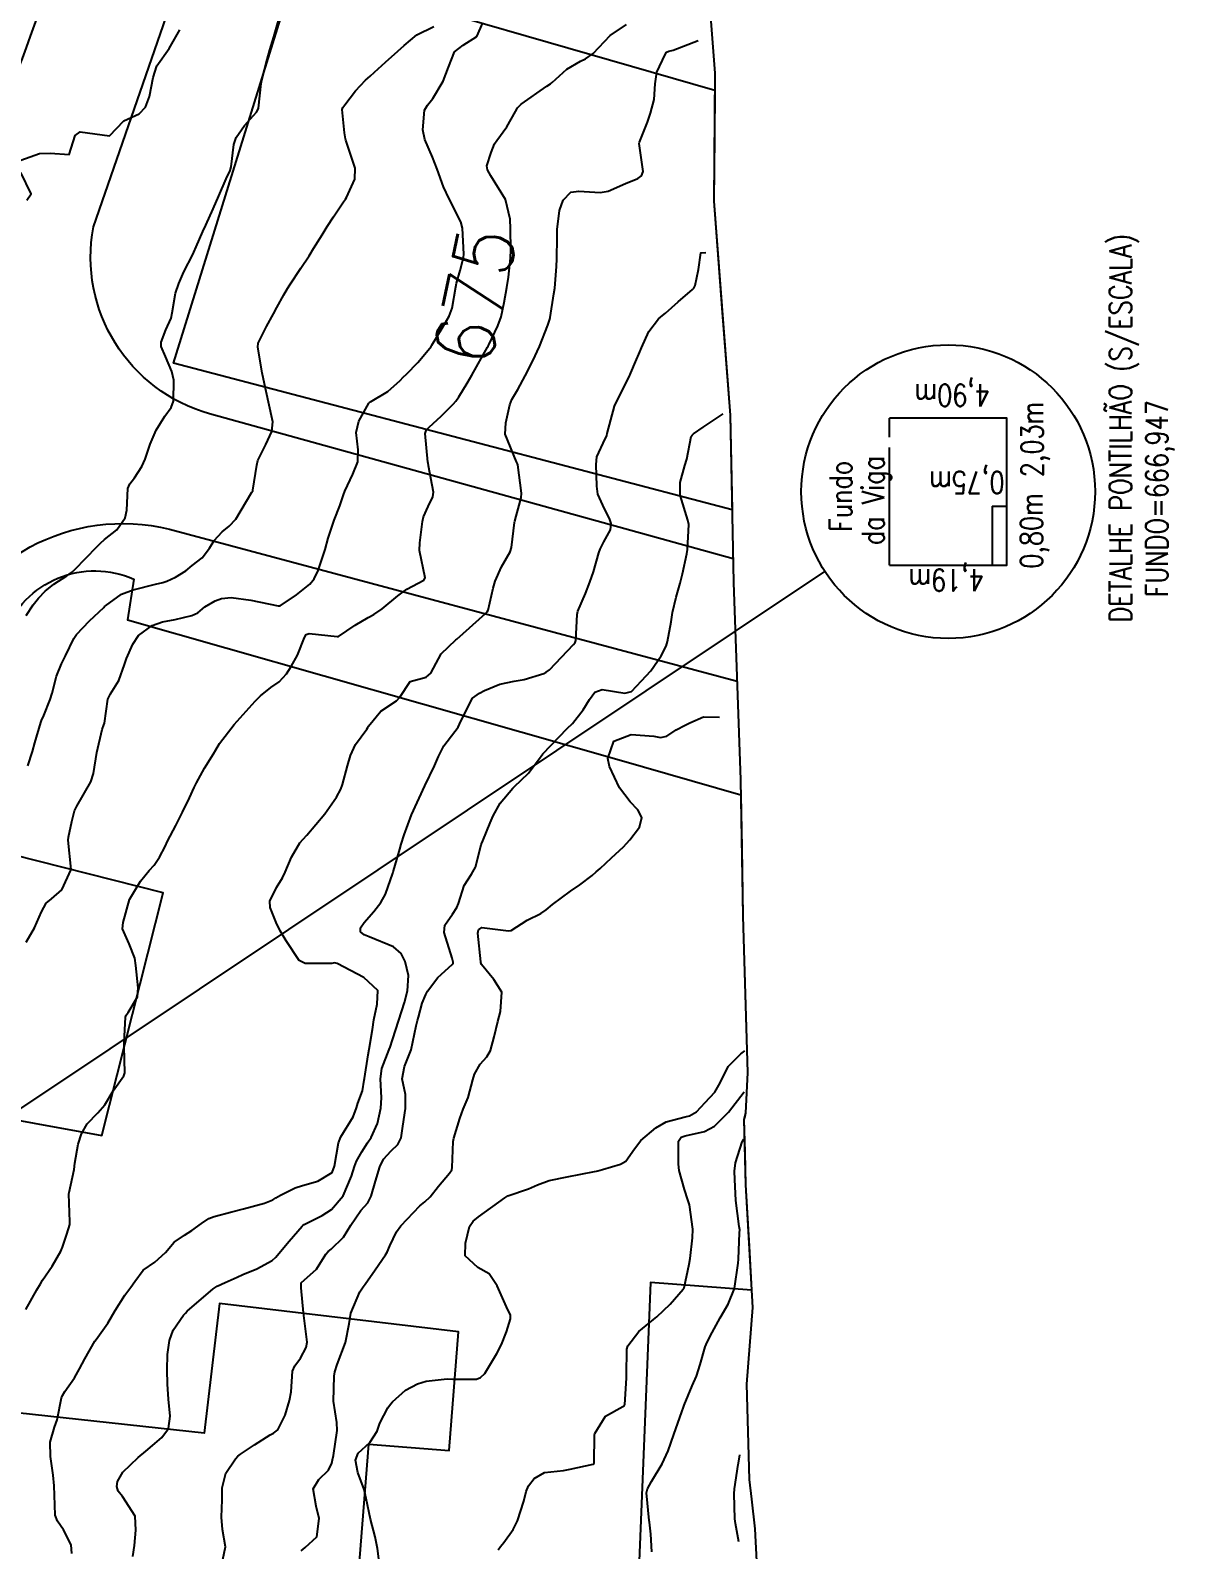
# Model space of a CAD drawing. Header units: metres. Extents: x 292545 to 299085, y 7450245 to 7463078.
# Drawn here: x 296278.8 to 296356.7, y 7456586 to 7456689.5 of the extents above; entities that cross this region are included whole.
import ezdxf
from ezdxf.enums import TextEntityAlignment as Align

# ---------------------------------------------------------------- set-up
doc = ezdxf.new("R2010")
doc.units = ezdxf.units.M
doc.linetypes.add('CONTINUO', pattern=[0])
doc.linetypes.add('TRACEJADO', pattern=[8.7, 8, -0.7])
for name, color, linetype in [('Area', 45, 'Continuous'), ('Cotas', 45, 'Continuous'), ('Curvas de Nivel 1m', 11, 'Continuous'), ('Curvas de Nivel 5m', 15, 'Continuous'), ('Edificações', 30, 'Continuous'), ('TEXTO', 45, 'Continuous'), ('Vias Primárias', 230, 'Continuous')]:
    doc.layers.add(name, color=color, linetype=linetype)
doc.styles.add('ROMANS', font='romans', dxfattribs={"height": 0.2})
doc.styles.add('Style-STANDARD', font='STANDARD.shx')

msp = doc.modelspace()

# ---------------------------------------------------------------- linework, layer by layer
at = {"layer": 'Area'}
msp.add_polyline3d([(296325.11, 7456690.38, 675.18), (296325.41, 7456686.55, 679.76), (296325.33, 7456677.83, 680.27), (296326.44, 7456663.25, 681.54), (296326.68, 7456651.84, 677.99), (296327.16, 7456638.41, 682.6), (296327.32, 7456629.13, 685.58), (296327.63, 7456618.48, 687.18), (296327.49, 7456615.69, 687.24), (296327.38, 7456615.27, 679.74), (296327.5, 7456610.81, 681.17), (296327.96, 7456602.47, 681.86), (296327.55, 7456597.24, 681.93), (296327.74, 7456590.75, 682.49), (296327.89, 7456589.4, 682.61), (296328.13, 7456587.39, 682.69), (296328.62, 7456577.69, 682.94)], dxfattribs=at)
at = {"layer": 'Curvas de Nivel 1m', "flags": 128}
for points, elevation in [([(296278.52, 7456649.61), (296279, 7456650.33), (296279.35, 7456650.78), (296279.81, 7456651.26), (296280.39, 7456651.74), (296281.29, 7456652.31), (296281.61, 7456652.52), (296281.83, 7456652.73), (296283.33, 7456654.28), (296283.58, 7456654.54), (296283.85, 7456654.77), (296284.69, 7456655.43), (296285.26, 7456656.26), (296285.36, 7456656.77), (296285.43, 7456658.25), (296285.57, 7456658.58), (296285.9, 7456658.99), (296286.4, 7456659.75), (296286.62, 7456660.24), (296286.97, 7456661.27), (296287.36, 7456662.23), (296287.95, 7456663.18), (296288.4, 7456663.78), (296288.55, 7456664.21), (296288.57, 7456665.63), (296288.44, 7456666.22), (296288, 7456667.25), (296287.71, 7456667.93), (296287.71, 7456668.22), (296288.02, 7456669.05), (296288.38, 7456669.86), (296288.46, 7456670.22), (296288.69, 7456671.57), (296288.9, 7456672.21), (296289.26, 7456673.02), (296289.86, 7456674.2), (296289.93, 7456674.35), (296290.09, 7456674.71), (296290.55, 7456675.75), (296290.75, 7456676.19), (296291.25, 7456677.31), (296291.63, 7456678.18), (296292.14, 7456679.34), (296292.4, 7456679.92), (296292.47, 7456680.17), (296292.66, 7456681.68), (296292.82, 7456682.16), (296293.38, 7456682.97), (296294.2, 7456683.9), (296294.3, 7456684.05), (296294.33, 7456684.15), (296294.52, 7456685.85), (296294.58, 7456686.15), (296294.92, 7456687.47), (296295.11, 7456688.14), (296295.39, 7456689.01), (296295.7, 7456690.14)], 672), ([(296278.52, 7456627.34), (296279.09, 7456628.33), (296279.55, 7456629.42), (296279.87, 7456630), (296280.25, 7456630.31), (296280.95, 7456630.92), (296281.58, 7456632.3), (296281.38, 7456634.3), (296281.4, 7456634.51), (296281.63, 7456635.57), (296281.8, 7456636.3), (296281.96, 7456636.62), (296282.92, 7456638.28), (296283.1, 7456638.84), (296283.32, 7456640.28), (296283.7, 7456641.84), (296283.81, 7456642.16), (296283.85, 7456642.27), (296284.08, 7456643.91), (296284.25, 7456644.26), (296284.82, 7456645.18), (296285.21, 7456646.26), (296285.35, 7456646.67), (296285.77, 7456647.65), (296286.17, 7456648.24), (296287.09, 7456648.92), (296287.79, 7456649.17), (296288.66, 7456649.34), (296289.79, 7456649.6), (296290.21, 7456649.78), (296290.69, 7456650.19), (296291.39, 7456650.61), (296291.81, 7456650.75), (296292.47, 7456650.83), (296293.81, 7456650.65), (296295.68, 7456650.25), (296295.8, 7456650.27), (296296.93, 7456651), (296297.82, 7456651.73), (296298.12, 7456652.11), (296298.39, 7456652.67), (296298.87, 7456654.09), (296299.07, 7456654.88), (296299.49, 7456656.09), (296299.88, 7456657.07), (296300.13, 7456657.83), (296300.22, 7456658.08), (296300.75, 7456659.22), (296301.09, 7456660.07), (296301.11, 7456660.88), (296300.99, 7456662.07), (296301.17, 7456662.85), (296301.84, 7456664.06), (296301.9, 7456664.12), (296301.96, 7456664.15), (296303.15, 7456664.87), (296303.99, 7456665.62), (296304.19, 7456665.83), (296304.4, 7456666.03), (296305.19, 7456666.83), (296306.01, 7456667.81), (296306.09, 7456667.93), (296306.14, 7456668.01), (296306.85, 7456669.18), (296307.32, 7456670), (296307.51, 7456670.53), (296307.77, 7456671.99), (296307.82, 7456672.24), (296308.07, 7456673.11), (296308.29, 7456673.99), (296308.31, 7456674.21), (296308.23, 7456675.98), (296308.11, 7456676.42), (296307.31, 7456677.99), (296306.94, 7456678.8), (296306.49, 7456680), (296306.17, 7456680.83), (296305.67, 7456682.02), (296305.53, 7456682.68), (296305.63, 7456684.02), (296305.85, 7456684.37), (296306.21, 7456684.83), (296306.91, 7456686), (296307.28, 7456686.95), (296307.68, 7456687.99), (296308.26, 7456688.45), (296309.2, 7456689.04), (296309.61, 7456689.97)], 674), ([(296278.16, 7456680.62), (296279.42, 7456681.08), (296280.16, 7456681.09), (296281.45, 7456681.01), (296281.85, 7456682.3), (296282.19, 7456682.56), (296284.18, 7456682.27), (296285.17, 7456683.29), (296286.2, 7456683.78), (296286.64, 7456684.24), (296286.92, 7456684.95), (296287.16, 7456686.24), (296287.41, 7456687.05), (296288.25, 7456688.22), (296288.98, 7456689.5)], 671), ([(296278.63, 7456639.36), (296278.94, 7456640.33), (296279.1, 7456640.92), (296279.51, 7456642.32), (296279.56, 7456642.46), (296279.71, 7456642.8), (296280.15, 7456643.89), (296280.28, 7456644.31), (296280.58, 7456645.47), (296280.92, 7456646.31), (296281.2, 7456646.86), (296281.77, 7456648.03), (296281.95, 7456648.3), (296282.84, 7456649.23), (296283.8, 7456650.14), (296283.86, 7456650.21), (296283.92, 7456650.27), (296285.01, 7456651.05), (296285.81, 7456651.34), (296287.33, 7456651.74), (296287.82, 7456651.86), (296288.09, 7456651.95), (296288.68, 7456652.21), (296289.38, 7456652.65), (296289.83, 7456653), (296290.49, 7456653.54), (296291, 7456654.19), (296291.32, 7456654.72), (296291.86, 7456655.3), (296292.34, 7456655.69), (296292.79, 7456656.17), (296293.89, 7456658), (296293.94, 7456658.1), (296293.95, 7456658.15), (296294.21, 7456659.85), (296294.28, 7456660.15), (296294.83, 7456661.24), (296295.25, 7456662.14), (296295.3, 7456662.79), (296295.01, 7456664.14), (296294.75, 7456665.38), (296294.59, 7456666.14), (296294.28, 7456667.88), (296294.31, 7456668.15), (296294.89, 7456669.28), (296295.36, 7456670.14), (296295.59, 7456670.58), (296296.05, 7456671.44), (296296.31, 7456671.88), (296296.47, 7456672.12), (296297.22, 7456673.26), (296297.78, 7456674.1), (296298.09, 7456674.6), (296298.66, 7456675.53), (296299.01, 7456676.09), (296299.45, 7456676.75), (296300.13, 7456677.77), (296300.25, 7456677.96), (296300.33, 7456678.08), (296300.9, 7456679.32), (296300.91, 7456680.07), (296300.28, 7456681.98), (296300.26, 7456682.08), (296300.19, 7456682.47), (296300.04, 7456684.08), (296300.08, 7456684.21), (296300.21, 7456684.39), (296300.95, 7456685.34), (296301.63, 7456686.07), (296301.94, 7456686.35), (296302.23, 7456686.62), (296302.99, 7456687.3), (296303.83, 7456688.04), (296304.26, 7456688.44), (296305.12, 7456689.16), (296306.27, 7456689.72)], 673), ([(296281.62, 7456585.7), (296281.59, 7456586.29), (296281.05, 7456587.32), (296280.65, 7456587.9), (296280.49, 7456588.31), (296280.44, 7456589.67), (296280.43, 7456590.31), (296280.36, 7456591.04), (296280.17, 7456592.31), (296280.15, 7456593.28), (296280.44, 7456594.31), (296280.62, 7456594.82), (296280.92, 7456596.3), (296280.99, 7456596.47), (296281.16, 7456596.74), (296281.8, 7456597.67), (296282.15, 7456598.29), (296282.51, 7456598.97), (296283.2, 7456600.16), (296283.28, 7456600.28), (296284.08, 7456601.4), (296284.58, 7456602.26), (296285.24, 7456603.3), (296285.65, 7456603.85), (296285.91, 7456604.24), (296286.49, 7456605.01), (296287.27, 7456605.55), (296288.01, 7456606.22), (296288.59, 7456606.91), (296289.29, 7456607.4), (296289.79, 7456607.7), (296290.45, 7456608.19), (296290.96, 7456608.53), (296291.31, 7456608.67), (296292.51, 7456608.97), (296293.31, 7456609.19), (296294.75, 7456609.57), (296295.32, 7456609.8), (296295.52, 7456609.93), (296295.84, 7456610.12), (296296.83, 7456610.61), (296297.33, 7456610.77), (296298.37, 7456611.07), (296299.34, 7456611.67), (296299.51, 7456612.09), (296299.78, 7456613.67), (296299.94, 7456614.08), (296300.78, 7456615.46), (296301.01, 7456616.07), (296301.09, 7456616.38), (296301.41, 7456617.22), (296301.54, 7456617.94), (296301.55, 7456618.06), (296301.81, 7456619.68), (296301.88, 7456620.06), (296302.1, 7456621.41), (296302.18, 7456622.05), (296302.41, 7456623.12), (296302.47, 7456624.05), (296301.5, 7456624.95), (296299.69, 7456625.9), (296299.51, 7456625.94), (296299.32, 7456625.89), (296297.51, 7456625.89), (296297.1, 7456626.11), (296296.21, 7456627.44), (296295.8, 7456628.13), (296295.54, 7456628.68), (296295.14, 7456629.72), (296295.1, 7456630.14), (296295.57, 7456631.07), (296295.98, 7456631.73), (296296.15, 7456632.12), (296296.58, 7456633.14), (296297.16, 7456634.11), (296297.37, 7456634.36), (296297.62, 7456634.64), (296298.84, 7456636.09), (296299.64, 7456637.22), (296299.95, 7456637.78), (296300.06, 7456638.08), (296300.39, 7456639.36), (296300.6, 7456640.07), (296300.94, 7456640.82), (296301.7, 7456641.87), (296301.78, 7456641.98), (296301.83, 7456642.06), (296302.67, 7456643.09), (296303.72, 7456643.79), (296303.95, 7456644.04), (296304.66, 7456645.11), (296305.74, 7456645.41), (296306.07, 7456645.68), (296306.24, 7456646.01), (296306.76, 7456647), (296307.77, 7456647.94), (296307.84, 7456647.99), (296309.79, 7456649.73), (296309.9, 7456649.85), (296309.96, 7456649.96), (296310.31, 7456651.46), (296310.45, 7456651.95), (296310.87, 7456652.91), (296311.46, 7456653.94), (296311.56, 7456654.23), (296311.77, 7456655.94), (296311.78, 7456656.03), (296311.88, 7456656.36), (296312.22, 7456657.61), (296312.24, 7456657.94), (296311.99, 7456659.86), (296311.97, 7456659.94), (296311.91, 7456660.06), (296311.12, 7456661.95), (296311.18, 7456662.72), (296311.45, 7456663.95), (296311.59, 7456664.32), (296311.98, 7456665), (296312.49, 7456665.93), (296313.02, 7456666.94), (296313.47, 7456667.92), (296314.03, 7456669.38), (296314.16, 7456669.78), (296314.19, 7456669.91), (296314.45, 7456671.51), (296314.5, 7456671.91), (296314.62, 7456673.37), (296314.64, 7456673.9), (296314.66, 7456675.34), (296314.67, 7456675.9), (296314.82, 7456677.2), (296315.08, 7456677.9), (296315.61, 7456678.43), (296316.14, 7456678.5), (296317.6, 7456678.42), (296318.14, 7456678.51), (296319.31, 7456679.02), (296320.15, 7456679.37), (296320.42, 7456679.56), (296320.52, 7456679.84), (296320.26, 7456681.75), (296320.27, 7456681.84), (296320.82, 7456683.21), (296321.03, 7456683.83), (296321.28, 7456684.76), (296321.34, 7456685.83), (296321.45, 7456686.61), (296322.01, 7456687.82), (296322.11, 7456687.97), (296322.26, 7456688.04), (296322.56, 7456688.12), (296324.26, 7456688.76)], 676), ([(296278.57, 7456677.89), (296278.85, 7456678.33), (296278.15, 7456679.79)], 671), ([(296285.78, 7456585.5), (296285.9, 7456586.24), (296285.99, 7456587.3), (296285.94, 7456588.24), (296285.08, 7456589.58), (296284.79, 7456589.96), (296284.69, 7456590.26), (296284.73, 7456590.61), (296285.1, 7456591.24), (296285.61, 7456591.74), (296286.15, 7456592.24), (296286.67, 7456592.68), (296287.12, 7456593.06), (296287.75, 7456593.6), (296288.21, 7456594.22), (296288.31, 7456595.05), (296288.2, 7456596.22), (296288.15, 7456597.23), (296288.12, 7456598.22), (296288.14, 7456599.27), (296288.28, 7456600.22), (296288.52, 7456600.91), (296289.23, 7456601.93), (296289.36, 7456602.08), (296289.48, 7456602.21), (296291.25, 7456603.73), (296291.52, 7456603.91), (296292.06, 7456604.17), (296292.88, 7456604.54), (296293.26, 7456604.7), (296294.22, 7456605.1), (296295.27, 7456605.66), (296295.51, 7456605.89), (296295.72, 7456606.13), (296296.43, 7456606.98), (296297.3, 7456608), (296297.36, 7456608.05), (296297.44, 7456608.11), (296298.67, 7456608.73), (296299.31, 7456609.13), (296300.1, 7456610.08), (296300.67, 7456611.41), (296300.87, 7456612.07), (296301, 7456612.42), (296301.36, 7456613.06), (296301.75, 7456613.67), (296302, 7456614.05), (296302.44, 7456614.99), (296302.67, 7456616.05), (296302.7, 7456616.75), (296302.63, 7456618.05), (296302.73, 7456618.75), (296303.24, 7456620.04), (296303.3, 7456620.19), (296303.45, 7456620.69), (296303.89, 7456622.03), (296304.28, 7456623.23), (296304.48, 7456624.03), (296304.55, 7456625.07), (296304.31, 7456626.03), (296304.05, 7456626.57), (296303.52, 7456627.04), (296301.87, 7456627.72), (296301.53, 7456627.86), (296301.28, 7456628.06), (296301.27, 7456628.33), (296301.54, 7456628.69), (296302.18, 7456629.43), (296302.67, 7456630.05), (296302.99, 7456630.62), (296303.48, 7456632.04), (296303.5, 7456632.13), (296303.59, 7456632.43), (296303.95, 7456633.69), (296304.05, 7456634.03), (296304.25, 7456634.67), (296304.76, 7456636.02), (296305.65, 7456638.01), (296306.31, 7456639.36), (296306.6, 7456640), (296306.96, 7456640.73), (296307.7, 7456641.7), (296307.93, 7456641.99), (296308.12, 7456642.4), (296308.9, 7456643.97), (296309.38, 7456644.31), (296309.73, 7456644.49), (296310.76, 7456644.93), (296311.74, 7456645.13), (296312.43, 7456645.24), (296313.75, 7456645.66), (296313.93, 7456645.74), (296314.15, 7456645.91), (296315.77, 7456647.62), (296315.9, 7456647.76), (296315.95, 7456647.89), (296316.02, 7456649.66), (296316.07, 7456649.89), (296316.59, 7456651.1), (296316.9, 7456651.88), (296317.14, 7456652.57), (296317.51, 7456653.87), (296317.59, 7456654.13), (296317.85, 7456654.61), (296318.3, 7456655.43), (296318.35, 7456655.86), (296318.23, 7456656.22), (296317.88, 7456656.87), (296317.44, 7456657.87), (296317.36, 7456658.42), (296317.33, 7456659.88), (296317.38, 7456660.41), (296317.94, 7456661.64), (296318.02, 7456661.79), (296318.05, 7456661.87), (296318.08, 7456662), (296318.58, 7456663.86), (296319.14, 7456665.02), (296319.58, 7456665.85), (296319.69, 7456666.14), (296320, 7456666.89), (296320.29, 7456667.56), (296320.41, 7456667.84), (296320.9, 7456668.95), (296321.57, 7456669.82), (296321.83, 7456670.03), (296322.04, 7456670.2), (296322.9, 7456670.96), (296323.88, 7456671.8), (296323.97, 7456671.89), (296324.07, 7456672.08), (296324.28, 7456673.18), (296324.46, 7456674.31), (296324.78, 7456674.33)], 677), ([(296291.91, 7456585.29), (296292.08, 7456586.17), (296291.89, 7456587.34), (296291.82, 7456588.17), (296291.87, 7456589.37), (296291.86, 7456590.17), (296292.1, 7456591.17), (296292.77, 7456592.16), (296292.93, 7456592.34), (296293.12, 7456592.48), (296294.07, 7456593.1), (296295.13, 7456593.79), (296295.35, 7456593.91), (296295.65, 7456594.12), (296296.14, 7456595.12), (296296.44, 7456596.12), (296296.56, 7456596.72), (296296.66, 7456598.12), (296296.8, 7456598.5), (296297.19, 7456599.01), (296297.58, 7456599.73), (296297.64, 7456600.11), (296297.42, 7456601.91), (296297.4, 7456602.11), (296297.25, 7456603.81), (296297.23, 7456604.11), (296297.24, 7456604.13), (296297.25, 7456604.15), (296298.29, 7456605.07), (296298.93, 7456606.09), (296299.08, 7456606.28), (296299.28, 7456606.44), (296300.12, 7456607.25), (296300.62, 7456608.07), (296301.31, 7456609.06), (296301.77, 7456609.6), (296302, 7456610.05), (296302.31, 7456611.07), (296302.59, 7456612.05), (296302.84, 7456612.56), (296303.36, 7456613.14), (296303.83, 7456613.57), (296304.05, 7456614.03), (296304.17, 7456614.82), (296304.35, 7456616.03), (296304.34, 7456616.97), (296304.12, 7456618.03), (296304.28, 7456618.88), (296304.73, 7456620.02), (296305.08, 7456621.64), (296305.17, 7456622.01), (296305.23, 7456622.25), (296305.48, 7456623.19), (296305.72, 7456623.78), (296305.85, 7456624.01), (296306.55, 7456624.95), (296307.51, 7456625.83), (296307.58, 7456625.92), (296307.59, 7456625.99), (296307.52, 7456626.25), (296306.98, 7456628), (296307.03, 7456628.5), (296307.55, 7456629.25), (296307.84, 7456629.71), (296307.94, 7456629.99), (296308.34, 7456631.21), (296308.83, 7456631.98), (296309.1, 7456632.46), (296309.5, 7456633.97), (296309.52, 7456634.05), (296309.61, 7456634.26), (296310.1, 7456635.48), (296310.3, 7456635.95), (296310.78, 7456636.81), (296311.65, 7456637.85), (296311.7, 7456637.89), (296311.75, 7456637.94), (296312.72, 7456638.87), (296313.5, 7456639.92), (296313.58, 7456640.03), (296313.69, 7456640.17), (296315.36, 7456641.9), (296315.71, 7456642.25), (296316.43, 7456643.17), (296316.88, 7456643.88), (296317.23, 7456644.38), (296317.73, 7456644.55), (296319.27, 7456644.31), (296319.73, 7456644.42), (296320.42, 7456645.16), (296321.04, 7456645.83), (296321.76, 7456646.86), (296322.08, 7456647.51), (296322.17, 7456647.82), (296322.42, 7456649.18), (296322.53, 7456649.81), (296322.76, 7456650.86), (296323.04, 7456651.81), (296323.2, 7456652.43), (296323.5, 7456653.8), (296323.55, 7456654.1), (296323.63, 7456655.8), (296323.57, 7456656.1), (296323.05, 7456657.81), (296323.05, 7456658.66), (296323.37, 7456659.81), (296323.49, 7456660.24), (296323.8, 7456661.8), (296323.85, 7456661.89), (296323.94, 7456661.97), (296324.6, 7456662.44), (296325.96, 7456663.35)], 678), ([(296297.25, 7456585.89), (296297.52, 7456586.11), (296298.31, 7456586.83), (296298.46, 7456588.1), (296298.25, 7456588.92), (296298.06, 7456590.1), (296298.44, 7456590.75), (296299.1, 7456591.38), (296299.33, 7456591.86), (296299.38, 7456592.09), (296299.43, 7456592.39), (296299.7, 7456594.08), (296299.67, 7456594.62), (296299.43, 7456596.09), (296299.48, 7456597.79), (296299.53, 7456598.08), (296299.7, 7456598.59), (296300.26, 7456600.07), (296300.5, 7456601.35), (296300.62, 7456602.07), (296301.24, 7456603.52), (296301.45, 7456603.86), (296301.59, 7456604.06), (296302.28, 7456605.03), (296302.98, 7456606.04), (296303.09, 7456606.23), (296303.28, 7456606.66), (296303.73, 7456607.61), (296304.02, 7456608.03), (296305.32, 7456609.39), (296305.65, 7456609.67), (296306.02, 7456610), (296306.6, 7456610.73), (296307.34, 7456611.61), (296307.49, 7456611.84), (296307.52, 7456611.99), (296307.59, 7456613.77), (296307.63, 7456613.99), (296308.04, 7456615.33), (296308.28, 7456615.98), (296308.61, 7456616.77), (296308.93, 7456617.97), (296309.03, 7456618.36), (296309.43, 7456619.05), (296309.87, 7456619.53), (296310.12, 7456619.96), (296310.38, 7456620.89), (296310.62, 7456621.95), (296310.8, 7456622.63), (296310.91, 7456623.95), (296310.35, 7456624.8), (296309.51, 7456625.83), (296309.47, 7456625.97), (296309.47, 7456626.02), (296309.27, 7456627.97), (296309.32, 7456628.19), (296309.54, 7456628.34), (296311.35, 7456628.13), (296311.54, 7456628.14), (296312.62, 7456628.85), (296313.55, 7456629.3), (296313.93, 7456629.55), (296314.36, 7456629.91), (296315.57, 7456630.83), (296316.21, 7456631.25), (296317.05, 7456631.88), (296317.33, 7456632.13), (296317.59, 7456632.37), (296318.36, 7456633.1), (296319.19, 7456633.85), (296319.4, 7456634.06), (296319.61, 7456634.31), (296320.27, 7456635.19), (296320.43, 7456635.84), (296320.15, 7456636.36), (296319.64, 7456636.9), (296318.92, 7456637.86), (296318.23, 7456639.31), (296318.12, 7456639.87), (296318.52, 7456641.04), (296319.7, 7456641.5), (296321.25, 7456641.38), (296321.7, 7456641.3), (296322.14, 7456641.38), (296322.78, 7456641.81), (296323.39, 7456642.12), (296323.71, 7456642.28), (296324.64, 7456642.71), (296325.71, 7456642.68)], 679), ([(296310.65, 7456585.95), (296310.81, 7456586.18), (296311.04, 7456586.46), (296311.67, 7456587.33), (296311.97, 7456587.94), (296312.41, 7456589.26), (296312.56, 7456589.93), (296312.71, 7456590.31), (296313.1, 7456590.82), (296313.8, 7456591.22), (296315.1, 7456591.37), (296315.56, 7456591.44), (296317.11, 7456591.79), (296317.16, 7456591.82), (296317.18, 7456591.87), (296317.22, 7456593.78), (296317.23, 7456593.87), (296317.95, 7456595.06), (296319.15, 7456595.72), (296319.23, 7456595.77), (296319.27, 7456595.85), (296319.39, 7456597.64), (296319.4, 7456597.85), (296319.42, 7456599.63), (296319.48, 7456599.85), (296320.22, 7456600.83), (296321.22, 7456601.64), (296321.46, 7456601.83), (296322.37, 7456602.68), (296323.25, 7456603.71), (296323.29, 7456603.76), (296323.31, 7456603.8), (296323.65, 7456605.41), (296323.72, 7456605.8), (296323.88, 7456607.2), (296323.9, 7456607.79), (296323.67, 7456609.45), (296323.57, 7456609.8), (296323.33, 7456610.49), (296322.98, 7456611.8), (296322.92, 7456612.23), (296322.94, 7456613.8), (296323.11, 7456614.07), (296323.38, 7456614.16), (296324.7, 7456614.46), (296325.38, 7456614.82), (296326.34, 7456615.77), (296327.4, 7456617.15)], 681), ([(296321.12, 7456585.83), (296321.05, 7456587.02), (296320.95, 7456587.83), (296320.94, 7456587.96), (296320.75, 7456589.83), (296320.81, 7456590.11), (296321.09, 7456590.61), (296321.82, 7456591.82), (296322.23, 7456592.7), (296322.6, 7456593.81), (296323.15, 7456595.35), (296323.28, 7456595.67), (296323.32, 7456595.8), (296323.85, 7456597.12), (296324.15, 7456597.79), (296324.41, 7456598.57), (296324.74, 7456599.78), (296324.88, 7456600.11), (296325.21, 7456600.75), (296325.77, 7456601.77), (296326.31, 7456602.69), (296326.74, 7456603.76), (296327, 7456605.49), (296327.02, 7456605.75), (296327.09, 7456607.55), (296327.1, 7456607.75), (296327.07, 7456607.98), (296326.83, 7456609.76), (296326.77, 7456611.19), (296326.75, 7456611.76), (296326.8, 7456612.31), (296327.27, 7456613.75), (296327.37, 7456613.92)], 682), ([(296327.04, 7456586.51), (296326.8, 7456587.76), (296326.77, 7456588.06), (296326.73, 7456589.76), (296326.75, 7456590.1), (296327, 7456591.76), (296327.01, 7456591.85), (296327.11, 7456592.43)], 683)]:
    msp.add_lwpolyline(points, dxfattribs=dict(at, elevation=elevation))
at = {"layer": 'Curvas de Nivel 5m', "flags": 128}
for points, elevation in [([(296278.5, 7456602.33), (296279.25, 7456603.66), (296279.49, 7456604.08), (296279.64, 7456604.32), (296280.29, 7456605.28), (296280.88, 7456606.3), (296281, 7456606.58), (296281.29, 7456607.45), (296281.48, 7456608.12), (296281.5, 7456608.3), (296281.43, 7456610.2), (296281.44, 7456610.3), (296281.78, 7456611.86), (296281.84, 7456612.3), (296282.06, 7456613.6), (296282.29, 7456614.29), (296282.68, 7456614.98), (296283.39, 7456615.72), (296283.87, 7456616.27), (296284.45, 7456617.22), (296285.16, 7456618.25), (296285.23, 7456618.45), (296285.18, 7456620.25), (296285.19, 7456620.51), (296285.29, 7456622.25), (296285.33, 7456622.38), (296285.47, 7456622.55), (296286.09, 7456623.63), (296286.15, 7456624.24), (296285.99, 7456625.76), (296285.91, 7456626.25), (296285.53, 7456627.23), (296285.07, 7456628.25), (296285.12, 7456628.68), (296285.56, 7456630.25), (296286.31, 7456631.51), (296286.89, 7456632.24), (296287.23, 7456632.59), (296287.6, 7456633.14), (296287.97, 7456633.86), (296288.15, 7456634.22), (296288.71, 7456635.3), (296289.17, 7456636.21), (296289.64, 7456637.19), (296289.96, 7456637.88), (296290.12, 7456638.2), (296290.66, 7456639.2), (296291.26, 7456640.18), (296291.42, 7456640.45), (296291.69, 7456640.88), (296292.67, 7456642.17), (296293.71, 7456643.31), (296294.11, 7456643.76), (296294.47, 7456644.14), (296295.17, 7456644.7), (296295.74, 7456645.09), (296296.25, 7456645.62), (296296.56, 7456646.12), (296296.99, 7456646.89), (296297.47, 7456648.11), (296297.58, 7456648.31), (296297.78, 7456648.38), (296299.69, 7456648.17), (296299.77, 7456648.18), (296300.91, 7456648.95), (296301.79, 7456649.46), (296302.18, 7456649.67), (296302.75, 7456650.05), (296303.81, 7456650.94), (296304.44, 7456651.4), (296305.59, 7456652.01), (296305.68, 7456652.16), (296305.3, 7456654.02), (296305.31, 7456654.56), (296305.49, 7456656.01), (296305.57, 7456656.32), (296305.88, 7456657.02), (296306.21, 7456657.69), (296306.26, 7456658.01), (296305.91, 7456659.8), (296305.88, 7456660.01), (296305.87, 7456660.05), (296305.68, 7456662.01), (296305.75, 7456662.21), (296305.95, 7456662.43), (296306.77, 7456663.19), (296307.59, 7456663.99), (296307.76, 7456664.2), (296307.97, 7456664.5), (296308.54, 7456665.42), (296308.87, 7456665.98), (296309.93, 7456667.88), (296309.98, 7456667.96), (296310.01, 7456668.04), (296310.64, 7456669.34), (296310.86, 7456669.95), (296311.07, 7456670.93), (296311.25, 7456671.95), (296311.36, 7456672.66), (296311.49, 7456673.95), (296311.52, 7456674.52), (296311.49, 7456675.95), (296311.47, 7456676.59), (296311.15, 7456677.95), (296310.15, 7456679.56), (296309.92, 7456679.96), (296309.89, 7456680.23), (296310.17, 7456681.14), (296310.41, 7456681.73), (296310.56, 7456681.96), (296311.24, 7456682.9), (296311.83, 7456683.94), (296311.96, 7456684.18), (296312.21, 7456684.43), (296313.97, 7456685.66), (296314.22, 7456685.83), (296314.27, 7456685.86), (296314.33, 7456685.91), (296315.33, 7456686.81), (296316.25, 7456687.37), (296316.6, 7456687.53), (296317.13, 7456687.88), (296318.27, 7456689.1), (296319.4, 7456689.85)], 675), ([(296302.63, 7456584.43), (296302.43, 7456586.05), (296302.27, 7456586.83), (296301.95, 7456588.05), (296301.67, 7456589.46), (296301.54, 7456590.06), (296301.1, 7456591.22), (296300.95, 7456592.06), (296301.12, 7456592.54), (296301.91, 7456593.27), (296302.41, 7456594.05), (296302.6, 7456594.58), (296303.15, 7456595.63), (296303.32, 7456595.87), (296303.46, 7456596.04), (296304.35, 7456596.84), (296305.17, 7456597.26), (296305.74, 7456597.45), (296307.18, 7456597.61), (296307.57, 7456597.59), (296309.18, 7456597.59), (296309.45, 7456597.69), (296309.74, 7456597.96), (296310.57, 7456599.32), (296310.88, 7456599.94), (296311.21, 7456600.81), (296311.48, 7456601.68), (296311.48, 7456601.94), (296311.23, 7456602.51), (296310.59, 7456603.95), (296310.05, 7456604.75), (296309.27, 7456605.19), (296308.4, 7456605.98), (296308.42, 7456606.84), (296308.71, 7456607.98), (296308.94, 7456608.34), (296309.31, 7456608.64), (296311.1, 7456609.94), (296311.32, 7456610.07), (296312.72, 7456610.54), (296313.33, 7456610.82), (296314.13, 7456611.12), (296315.34, 7456611.36), (296317.2, 7456611.73), (296317.34, 7456611.76), (296317.43, 7456611.78), (296317.75, 7456611.87), (296318.98, 7456612.22), (296319.35, 7456612.43), (296319.94, 7456613.27), (296320.37, 7456613.83), (296321.38, 7456614.71), (296322.08, 7456615.11), (296323.39, 7456615.45), (296323.67, 7456615.52), (296324.16, 7456615.79), (296324.75, 7456616.43), (296325.41, 7456617.14), (296325.77, 7456617.77), (296326.31, 7456618.89), (296327.18, 7456619.75), (296327.44, 7456619.95)], 680)]:
    msp.add_lwpolyline(points, dxfattribs=dict(at, elevation=elevation))
at = {"layer": 'Edificações', "elevation": 679.53}
msp.add_lwpolyline([(296326.58, 7456656.8), (296288.55, 7456666.8), (296296.88, 7456693.62), (296325.4, 7456685.39), (296325.37, 7456682.19), (296325.33, 7456677.83), (296325.89, 7456670.54), (296326.44, 7456663.25)], close=True, dxfattribs=at)
at = {"layer": 'Edificações', "elevation": 681.31}
msp.add_lwpolyline([(296277.08, 7456648.45, -0.428745), (296285.84, 7456652.08), (296285.41, 7456649.3), (296318.9, 7456639.77), (296327.18, 7456637.38), (296327.24, 7456633.77), (296327.32, 7456629.13), (296327.47, 7456623.81), (296327.63, 7456618.48), (296327.56, 7456617.09), (296327.49, 7456615.69), (296327.44, 7456615.48), (296327.38, 7456615.27), (296327.44, 7456613.04), (296327.5, 7456610.81), (296327.73, 7456606.64), (296327.9, 7456603.64), (296321.02, 7456604.16), (296319.93, 7456577.38)], format="xyb", dxfattribs=at)
for points in [[(296265.47, 7456617.49), (296283.67, 7456614.18), (296287.85, 7456630.7), (296274.21, 7456634.15)], [(296299.12, 7456558.73), (296301.84, 7456593.15), (296307.31, 7456592.72), (296307.94, 7456600.81), (296291.67, 7456602.74), (296290.63, 7456593.9), (296260.77, 7456597.15)]]:
    msp.add_lwpolyline(points, dxfattribs=at)
at = {"layer": 'TEXTO', "linetype": 'TRACEJADO', "flags": 128}
msp.add_lwpolyline([(296337.29, 7456653.04), (296337.29, 7456663.04)], dxfattribs=at)
at = {"layer": 'TEXTO', "linetype": 'CONTINUO'}
for points in [[(296337.29, 7456653.04, 0), (296345.29, 7456653.04, 0), (296345.29, 7456663.04, 0), (296337.29, 7456663.04, 0)], [(296344.29, 7456657.04, 0), (296345.29, 7456657.04, 0)], [(296344.29, 7456657.04, 0), (296344.29, 7456653.04, 0)], [(296344.29, 7456653.04, 0), (296345.29, 7456653.04, 0)], [(296132.1, 7456518.43, 0), (296332.89, 7456652.61, 0)]]:
    msp.add_polyline3d(points, dxfattribs=at)
msp.add_circle((296341.29, 7456658.04), 10, dxfattribs=at)
at = {"layer": 'Vias Primárias'}
for points, elevation in [([(296326.82, 7456960.38), (296319.48, 7456944.28, 0.060759), (296313.86, 7456926.52, 0.025093), (296309.54, 7456894.66, 0.024024), (296308.59, 7456868.63, 0.016846), (296306.46, 7456845.85, 0.054326), (296303.97, 7456817.91), (296300.82, 7456782.79), (296297.82, 7456751.8, -0.003403), (296291.88, 7456727.17, 0.024045), (296280.45, 7456693.6, 0.007412), (296263.35, 7456644.93, 0.10026), (296246.22, 7456572.3, 0.110913), (296261.44, 7456520.1, 0.101216), (296311.28, 7456471.8, -0.031982), (296332.26, 7456455.3, 16.059143)], 670.96), ([(296326.65, 7456653.47), (296291.01, 7456663.35, -0.39013), (296283.1, 7456676.07), (296291.64, 7456700.73), (296301.04, 7456728.51, 0.065542), (296307.48, 7456761.05, -0.009866), (296309.69, 7456787.22, -0.571676), (296317.71, 7456791.38, 0.025522), (296323.98, 7456789.57, -0.841734)], 678.49), ([(296332.17, 7456468.24), (296310.32, 7456483.81, -0.066784), (296277.67, 7456512.07, -0.094416), (296258.48, 7456547.26, -0.09393), (296254.59, 7456578.59, -0.086707), (296266.7, 7456628.84, -0.008409), (296272.55, 7456647, -0.385057), (296288.28, 7456655.48), (296326.92, 7456645.13)], 674.5)]:
    msp.add_lwpolyline(points, format="xyb", dxfattribs=dict(at, elevation=elevation))

# ---------------------------------------------------------------- texts
at = {"layer": 'Cotas', "style": 'Style-STANDARD'}
msp.add_text('675', height=4, rotation=78.2797, dxfattribs=at).set_placement((296309.07, 7456671.37, 675), align=Align.MIDDLE_CENTER)
at = {"layer": 'TEXTO', "style": 'ROMANS', "width": 0.8}
for s, rotation, p in [('DETALHE PONTILHÃO (S/ESCALA)', 90, (296353.77, 7456649.12)), ('4,90m', 180, (296344.14, 7456665.35)), ('FUNDO=666,947', 90, (296356.25, 7456650.85)), ('2,03m', 90, (296347.75, 7456659.02)), ('Fundo', 90, (296334.72, 7456655.3)), ('da Viga', 90, (296336.92, 7456654.4)), ('0,75m', 180, (296345.13, 7456659.41)), ('0,80m', 90, (296347.71, 7456652.79)), ('4,19m', 180, (296343.73, 7456652.76))]:
    msp.add_text(s, height=1.5, rotation=rotation, dxfattribs=at).set_placement(p)

doc.saveas('drawing.dxf')
